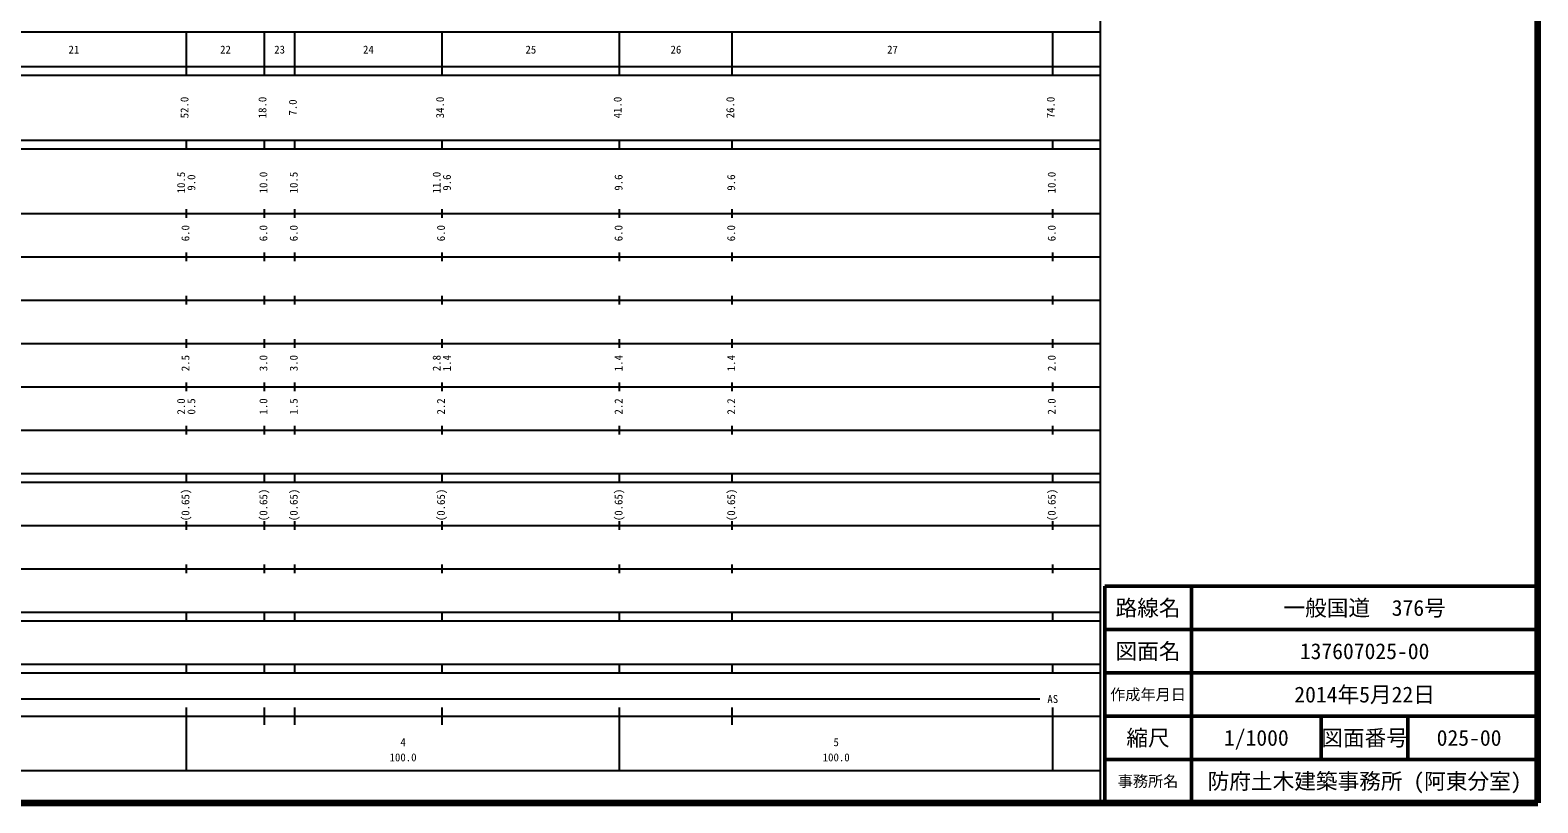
# Model space of a CAD drawing. Units: millimetres on the paper, enlarged 1000 times. Extents: x 40000 to 680000, y 20000 to 380000.
# Drawn here: x 331903 to 680000, y 20000 to 198357 of the extents above; entities that cross this region are included whole.
import ezdxf
from ezdxf.enums import TextEntityAlignment as Align

# ---------------------------------------------------------------- set-up
doc = ezdxf.new("R2010")
doc.units = ezdxf.units.MM
doc.header["$LTSCALE"] = 1000
for name, color, linetype, lineweight in [('M-TTL', 2, 'Continuous', 140), ('M-TTL-BAND', 7, 'Continuous', 25), ('M-TTL-FRAM', 2, 'Continuous', 50), ('M-TTL-LINE', 7, 'Continuous', 50)]:
    doc.layers.add(name, color=color, linetype=linetype, lineweight=lineweight)
doc.layers.add('M-TTL-TXT', color=7, linetype='Continuous')
doc.styles.add('ＭＳ ゴシック', font='')
doc.styles.get('ＭＳ ゴシック').set_extended_font_data('MS Gothic')

msp = doc.modelspace()

# ---------------------------------------------------------------- linework, layer by layer
at = {"layer": 'M-TTL'}
for p, q in [((680000, 20000), (680000, 380000)), ((40000, 20000), (680000, 20000))]:
    msp.add_line(p, q, dxfattribs=at)
at = {"layer": 'M-TTL-BAND'}
for p, q in [((579000, 20000), (579000, 370000)), ((68000, 198000), (579000, 198000)), ((368000, 188000), (368000, 198000)), ((386000, 188000), (386000, 198000)), ((393000, 188000), (393000, 198000)), ((427000, 188000), (427000, 198000)), ((468000, 188000), (468000, 198000)), ((494000, 188000), (494000, 198000)), ((568000, 188000), (568000, 198000)), ((40000, 190000), (579000, 190000)), ((40000, 188000), (579000, 188000)), ((40000, 173000), (579000, 173000)), ((40000, 171000), (579000, 171000)), ((368000, 171000), (368000, 173000)), ((386000, 171000), (386000, 173000)), ((393000, 171000), (393000, 173000)), ((427000, 171000), (427000, 173000)), ((468000, 171000), (468000, 173000)), ((494000, 171000), (494000, 173000)), ((568000, 171000), (568000, 173000)), ((368000, 155000), (368000, 157000)), ((386000, 155000), (386000, 157000)), ((393000, 155000), (393000, 157000)), ((427000, 155000), (427000, 157000)), ((468000, 155000), (468000, 157000)), ((494000, 155000), (494000, 157000)), ((568000, 155000), (568000, 157000)), ((40000, 156000), (579000, 156000)), ((368000, 145000), (368000, 147000)), ((386000, 145000), (386000, 147000)), ((393000, 145000), (393000, 147000)), ((427000, 145000), (427000, 147000)), ((468000, 145000), (468000, 147000)), ((494000, 145000), (494000, 147000)), ((568000, 145000), (568000, 147000)), ((46000, 146000), (579000, 146000)), ((52000, 136000), (579000, 136000)), ((368000, 135000), (368000, 137000)), ((386000, 135000), (386000, 137000)), ((393000, 135000), (393000, 137000)), ((427000, 135000), (427000, 137000)), ((468000, 135000), (468000, 137000)), ((494000, 135000), (494000, 137000)), ((568000, 135000), (568000, 137000)), ((46000, 126000), (579000, 126000)), ((368000, 125000), (368000, 127000)), ((386000, 125000), (386000, 127000)), ((393000, 125000), (393000, 127000)), ((427000, 125000), (427000, 127000)), ((468000, 125000), (468000, 127000)), ((494000, 125000), (494000, 127000)), ((568000, 125000), (568000, 127000)), ((52000, 116000), (579000, 116000)), ((368000, 115000), (368000, 117000)), ((386000, 115000), (386000, 117000)), ((393000, 115000), (393000, 117000)), ((427000, 115000), (427000, 117000)), ((468000, 115000), (468000, 117000)), ((494000, 115000), (494000, 117000)), ((568000, 115000), (568000, 117000)), ((46000, 106000), (579000, 106000)), ((368000, 105000), (368000, 107000)), ((386000, 105000), (386000, 107000)), ((393000, 105000), (393000, 107000)), ((427000, 105000), (427000, 107000)), ((468000, 105000), (468000, 107000)), ((494000, 105000), (494000, 107000)), ((568000, 105000), (568000, 107000)), ((40000, 96000), (579000, 96000)), ((40000, 94000), (579000, 94000)), ((368000, 94000), (368000, 96000)), ((386000, 94000), (386000, 96000)), ((393000, 94000), (393000, 96000)), ((427000, 94000), (427000, 96000)), ((468000, 94000), (468000, 96000)), ((494000, 94000), (494000, 96000)), ((568000, 94000), (568000, 96000)), ((49000, 84000), (579000, 84000)), ((368000, 83000), (368000, 85000)), ((386000, 83000), (386000, 85000)), ((393000, 83000), (393000, 85000)), ((427000, 83000), (427000, 85000)), ((468000, 83000), (468000, 85000)), ((494000, 83000), (494000, 85000)), ((568000, 83000), (568000, 85000)), ((40000, 74000), (579000, 74000)), ((368000, 73000), (368000, 75000)), ((386000, 73000), (386000, 75000)), ((393000, 73000), (393000, 75000)), ((427000, 73000), (427000, 75000)), ((468000, 73000), (468000, 75000)), ((494000, 73000), (494000, 75000)), ((568000, 73000), (568000, 75000)), ((40000, 64000), (579000, 64000)), ((368000, 62000), (368000, 64000)), ((386000, 62000), (386000, 64000)), ((393000, 62000), (393000, 64000)), ((427000, 62000), (427000, 64000)), ((468000, 62000), (468000, 64000)), ((494000, 62000), (494000, 64000)), ((568000, 62000), (568000, 64000)), ((40000, 62000), (579000, 62000)), ((40000, 52000), (579000, 52000)), ((40000, 50000), (579000, 50000)), ((368000, 50000), (368000, 52000)), ((386000, 50000), (386000, 52000)), ((393000, 50000), (393000, 52000)), ((427000, 50000), (427000, 52000)), ((468000, 50000), (468000, 52000)), ((494000, 50000), (494000, 52000)), ((568000, 50000), (568000, 52000)), ((71000, 44000), (565000, 44000)), ((368000, 27500), (368000, 42000)), ((386000, 38000), (386000, 42000)), ((393000, 38000), (393000, 42000)), ((427000, 38000), (427000, 42000)), ((468000, 27500), (468000, 42000)), ((494000, 38000), (494000, 42000)), ((568000, 27500), (568000, 42000)), ((40000, 40000), (579000, 40000)), ((68000, 27500), (579000, 27500))]:
    msp.add_line(p, q, dxfattribs=at)
at = {"layer": 'M-TTL-FRAM'}
for p, q in [((680000, 70000), (580000, 70000)), ((580000, 70000), (580000, 20000))]:
    msp.add_line(p, q, dxfattribs=at)
at = {"layer": 'M-TTL-LINE'}
for p, q in [((600000, 70000), (600000, 20000)), ((680000, 60000), (580000, 60000)), ((680000, 50000), (580000, 50000)), ((680000, 40000), (580000, 40000)), ((630000, 40000), (630000, 30000)), ((650000, 40000), (650000, 30000)), ((680000, 30000), (580000, 30000))]:
    msp.add_line(p, q, dxfattribs=at)

# ---------------------------------------------------------------- texts
at = {"layer": 'M-TTL-BAND', "style": 'ＭＳ ゴシック'}
for s, p in [('21', (342000, 192405)), ('22', (377000, 192405)), ('23', (389500, 192405)), ('24', (410000, 192405)), ('25', (447500, 192405)), ('26', (481000, 192405)), ('27', (531000, 192405)), ('AS', (568000, 42500)), ('4', (418000, 32523)), ('5', (518000, 32523)), ('100.0', (418000, 29033)), ('100.0', (518000, 29033))]:
    msp.add_text(s, height=1833, dxfattribs=at).set_placement(p, align=Align.BOTTOM_CENTER)
for s, p in [('52.0', (369000, 180500)), ('18.0', (387000, 180500)), ('7.0', (394000, 180500)), ('34.0', (428000, 180500)), ('41.0', (469000, 180500)), ('26.0', (495000, 180500)), ('74.0', (569000, 180500)), ('10.5', (368215, 163174)), ('9.0', (370585, 163174)), ('10.0', (387215, 163174)), ('10.5', (394215, 163174)), ('11.0', (427215, 163174)), ('9.6', (429585, 163174)), ('9.6', (469215, 163174)), ('9.6', (495215, 163174)), ('10.0', (569215, 163174)), ('6.0', (369215, 151500)), ('6.0', (387215, 151500)), ('6.0', (394215, 151500)), ('6.0', (428215, 151500)), ('6.0', (469215, 151500)), ('6.0', (495215, 151500)), ('6.0', (569215, 151500)), ('2.5', (369215, 121500)), ('3.0', (387215, 121500)), ('3.0', (394215, 121500)), ('2.8', (427215, 121500)), ('1.4', (429585, 121500)), ('1.4', (469215, 121500)), ('1.4', (495215, 121500)), ('2.0', (569215, 121500)), ('2.0', (368215, 111500)), ('0.5', (370585, 111500)), ('1.0', (387215, 111500)), ('1.5', (394215, 111500)), ('2.2', (428215, 111500)), ('2.2', (469215, 111500)), ('2.2', (495215, 111500)), ('2.0', (569215, 111500)), ('(0.65)', (369215, 88764)), ('(0.65)', (387215, 88764)), ('(0.65)', (394215, 88764)), ('(0.65)', (428215, 88764)), ('(0.65)', (469215, 88764)), ('(0.65)', (495215, 88764)), ('(0.65)', (569215, 88764))]:
    msp.add_text(s, height=1833, rotation=90, dxfattribs=at).set_placement(p, align=Align.BOTTOM_CENTER)
at = {"layer": 'M-TTL-TXT', "style": 'ＭＳ ゴシック'}
for s, height, p in [('路線名', 3666, (590000, 65000)), ('路線名', 3666, (590000, 65000)), ('一般国道\u3000376号', 3666, (640000, 65000)), ('図面名', 3666, (590000, 55000)), ('図面名', 3666, (590000, 55000)), ('137607025-00', 3666, (640000, 55000)), ('作成年月日', 2566, (590000, 45000)), ('作成年月日', 2566, (590000, 45000)), ('2014年5月22日', 3666, (640000, 45000)), ('縮尺', 3666, (590000, 35000)), ('縮尺', 3666, (590000, 35000)), ('1/1000', 3666, (615000, 35000)), ('図面番号', 3666, (640000, 35000)), ('図面番号', 3666, (640000, 35000)), ('025-00', 3666, (664125, 35000)), ('事務所名', 2566, (590000, 25000)), ('事務所名', 2566, (590000, 25000)), ('防府土木建築事務所 (阿東分室)', 3666, (640000, 25000))]:
    msp.add_text(s, height=height, dxfattribs=at).set_placement(p, align=Align.MIDDLE_CENTER)

doc.saveas('drawing.dxf')
